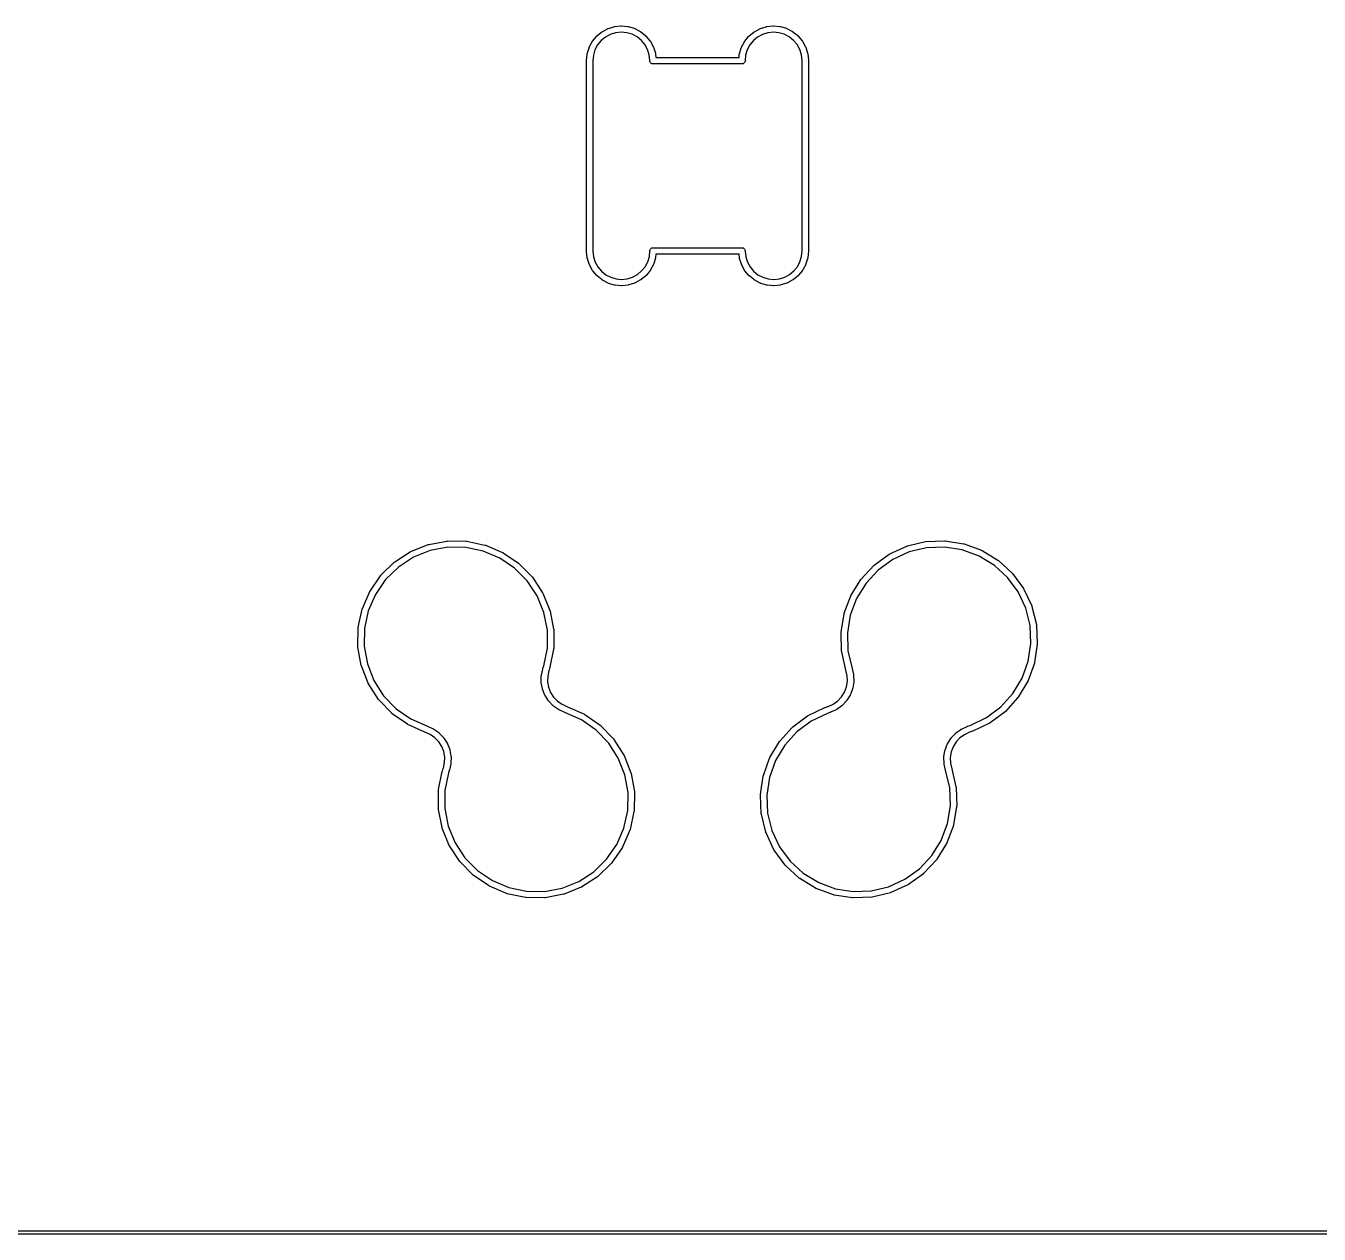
# Model space of a CAD drawing. Extents: x 95 to 260, y -129 to -48.
# Drawn here: x 115.62 to 136.01, y -128.61 to -109.55 of the extents above; entities that cross this region are included whole.
import ezdxf

# ---------------------------------------------------------------- set-up
doc = ezdxf.new("R2010")
doc.units = 0
doc.layers.add('BLACK', color=7, linetype='CONTINUOUS')

msp = doc.modelspace()

# ---------------------------------------------------------------- linework, layer by layer
at = {"layer": 'BLACK', "linetype": 'CONTINUOUS'}
for p, q in [((124.62, -109.71), (124.695, -109.648)), ((124.695, -109.648), (124.699, -109.645)), ((124.695, -109.648), (124.695, -109.648)), ((124.695, -109.648), (124.695, -109.648)), ((124.695, -109.648), (124.695, -109.648)), ((124.699, -109.645), (124.703, -109.643)), ((124.703, -109.643), (124.789, -109.596)), ((124.832, -109.687), (124.755, -109.728)), ((124.789, -109.596), (124.793, -109.594)), ((124.789, -109.596), (124.789, -109.596)), ((124.789, -109.596), (124.789, -109.596)), ((124.789, -109.596), (124.789, -109.596)), ((124.793, -109.594), (124.798, -109.593)), ((124.798, -109.593), (124.891, -109.564)), ((124.916, -109.661), (124.832, -109.687)), ((124.891, -109.564), (124.892, -109.563)), ((124.891, -109.564), (124.891, -109.564)), ((124.892, -109.563), (124.896, -109.563)), ((124.896, -109.563), (124.9, -109.562)), ((124.9, -109.562), (124.998, -109.552)), ((125.003, -109.651), (124.916, -109.661)), ((124.998, -109.552), (124.998, -109.551)), ((124.998, -109.551), (125.003, -109.551)), ((124.998, -109.552), (124.998, -109.552)), ((125.003, -109.551), (125.007, -109.551)), ((125.091, -109.659), (125.003, -109.651)), ((125.007, -109.551), (125.104, -109.56)), ((125.175, -109.684), (125.091, -109.659)), ((125.104, -109.56), (125.104, -109.56)), ((125.104, -109.56), (125.104, -109.56)), ((125.104, -109.56), (125.105, -109.56)), ((125.105, -109.56), (125.11, -109.561)), ((125.11, -109.561), (125.114, -109.562)), ((125.114, -109.562), (125.208, -109.59)), ((125.253, -109.725), (125.175, -109.684)), ((125.208, -109.59), (125.208, -109.59)), ((125.208, -109.59), (125.212, -109.592)), ((125.212, -109.592), (125.217, -109.593)), ((125.217, -109.593), (125.303, -109.639)), ((125.303, -109.639), (125.303, -109.639)), ((125.303, -109.639), (125.303, -109.639)), ((125.303, -109.639), (125.304, -109.639)), ((125.304, -109.639), (125.308, -109.641)), ((125.308, -109.641), (125.311, -109.644)), ((125.311, -109.644), (125.387, -109.705)), ((125.387, -109.705), (125.388, -109.705)), ((125.388, -109.705), (125.391, -109.709)), ((127.02, -109.71), (127.095, -109.648)), ((127.095, -109.648), (127.099, -109.645)), ((127.095, -109.648), (127.095, -109.648)), ((127.095, -109.648), (127.095, -109.648)), ((127.095, -109.648), (127.095, -109.648)), ((127.099, -109.645), (127.103, -109.643)), ((127.103, -109.643), (127.189, -109.596)), ((127.232, -109.687), (127.155, -109.728)), ((127.189, -109.596), (127.193, -109.594)), ((127.189, -109.596), (127.189, -109.596)), ((127.189, -109.596), (127.189, -109.596)), ((127.189, -109.596), (127.189, -109.596)), ((127.193, -109.594), (127.198, -109.593)), ((127.198, -109.593), (127.291, -109.564)), ((127.316, -109.661), (127.232, -109.687)), ((127.291, -109.564), (127.292, -109.563)), ((127.291, -109.564), (127.291, -109.564)), ((127.292, -109.563), (127.296, -109.563)), ((127.296, -109.563), (127.3, -109.562)), ((127.3, -109.562), (127.398, -109.552)), ((127.403, -109.651), (127.316, -109.661)), ((127.398, -109.552), (127.398, -109.551)), ((127.398, -109.551), (127.403, -109.551)), ((127.398, -109.552), (127.398, -109.552)), ((127.403, -109.551), (127.407, -109.551)), ((127.491, -109.659), (127.403, -109.651)), ((127.407, -109.551), (127.504, -109.56)), ((127.575, -109.684), (127.491, -109.659)), ((127.504, -109.56), (127.504, -109.56)), ((127.504, -109.56), (127.504, -109.56)), ((127.504, -109.56), (127.505, -109.56)), ((127.505, -109.56), (127.51, -109.561)), ((127.51, -109.561), (127.514, -109.562)), ((127.514, -109.562), (127.608, -109.59)), ((127.653, -109.725), (127.575, -109.684)), ((127.608, -109.59), (127.608, -109.59)), ((127.608, -109.59), (127.612, -109.592)), ((127.612, -109.592), (127.617, -109.593)), ((127.617, -109.593), (127.703, -109.639)), ((127.703, -109.639), (127.703, -109.639)), ((127.703, -109.639), (127.703, -109.639)), ((127.703, -109.639), (127.704, -109.639)), ((127.704, -109.639), (127.708, -109.641)), ((127.708, -109.641), (127.711, -109.644)), ((127.711, -109.644), (127.787, -109.705)), ((127.787, -109.705), (127.788, -109.705)), ((127.788, -109.705), (127.791, -109.709)), ((124.468, -109.99), (124.496, -109.896)), ((124.496, -109.896), (124.498, -109.891)), ((124.496, -109.896), (124.496, -109.896)), ((124.498, -109.891), (124.5, -109.887)), ((124.5, -109.887), (124.546, -109.801)), ((124.546, -109.8), (124.548, -109.797)), ((124.546, -109.801), (124.546, -109.8)), ((124.546, -109.801), (124.546, -109.801)), ((124.546, -109.801), (124.546, -109.801)), ((124.548, -109.797), (124.551, -109.793)), ((124.551, -109.793), (124.613, -109.717)), ((124.632, -109.852), (124.59, -109.93)), ((124.613, -109.717), (124.616, -109.714)), ((124.613, -109.717), (124.613, -109.717)), ((124.616, -109.714), (124.62, -109.71)), ((124.687, -109.784), (124.632, -109.852)), ((124.755, -109.728), (124.687, -109.784)), ((125.321, -109.78), (125.253, -109.725)), ((125.377, -109.847), (125.321, -109.78)), ((125.42, -109.924), (125.377, -109.847)), ((125.391, -109.709), (125.394, -109.712)), ((125.394, -109.712), (125.457, -109.787)), ((125.457, -109.787), (125.458, -109.787)), ((125.458, -109.787), (125.46, -109.791)), ((125.46, -109.791), (125.463, -109.795)), ((125.463, -109.795), (125.51, -109.88)), ((125.51, -109.88), (125.51, -109.88)), ((125.51, -109.88), (125.51, -109.88)), ((125.51, -109.88), (125.51, -109.881)), ((125.51, -109.881), (125.512, -109.885)), ((125.512, -109.885), (125.513, -109.889)), ((125.513, -109.889), (125.543, -109.982)), ((126.868, -109.99), (126.896, -109.896)), ((126.896, -109.896), (126.898, -109.891)), ((126.896, -109.896), (126.896, -109.896)), ((126.898, -109.891), (126.9, -109.887)), ((126.9, -109.887), (126.946, -109.801)), ((126.946, -109.8), (126.948, -109.797)), ((126.946, -109.801), (126.946, -109.8)), ((126.946, -109.801), (126.946, -109.801)), ((126.946, -109.801), (126.946, -109.801)), ((126.948, -109.797), (126.951, -109.793)), ((126.951, -109.793), (127.013, -109.717)), ((127.032, -109.852), (126.99, -109.93)), ((127.013, -109.717), (127.016, -109.714)), ((127.013, -109.717), (127.013, -109.717)), ((127.016, -109.714), (127.02, -109.71)), ((127.087, -109.784), (127.032, -109.852)), ((127.155, -109.728), (127.087, -109.784)), ((127.721, -109.78), (127.653, -109.725)), ((127.777, -109.847), (127.721, -109.78)), ((127.82, -109.924), (127.777, -109.847)), ((127.791, -109.709), (127.794, -109.712)), ((127.794, -109.712), (127.857, -109.787)), ((127.857, -109.787), (127.858, -109.787)), ((127.858, -109.787), (127.86, -109.791)), ((127.86, -109.791), (127.863, -109.795)), ((127.863, -109.795), (127.91, -109.88)), ((127.91, -109.88), (127.91, -109.88)), ((127.91, -109.88), (127.91, -109.88)), ((127.91, -109.88), (127.91, -109.881)), ((127.91, -109.881), (127.912, -109.885)), ((127.912, -109.885), (127.913, -109.889)), ((127.913, -109.889), (127.943, -109.982)), ((124.456, -110.096), (124.466, -109.999)), ((124.456, -110.099), (124.456, -110.096)), ((124.456, -113.104), (124.456, -110.099)), ((124.466, -109.999), (124.467, -109.994)), ((124.466, -109.999), (124.466, -109.999)), ((124.466, -109.999), (124.466, -109.999)), ((124.466, -109.999), (124.466, -109.999)), ((124.467, -109.994), (124.468, -109.99)), ((124.565, -110.014), (124.556, -110.104)), ((124.556, -110.104), (124.556, -113.101)), ((124.59, -109.93), (124.565, -110.014)), ((125.446, -110.008), (125.42, -109.924)), ((125.456, -110.097), (125.446, -110.008)), ((125.456, -110.099), (125.456, -110.097)), ((125.456, -110.101), (125.456, -110.099)), ((125.457, -110.111), (125.456, -110.101)), ((125.46, -110.12), (125.457, -110.111)), ((125.543, -109.982), (125.543, -109.983)), ((125.543, -109.983), (125.544, -109.987)), ((125.544, -109.987), (125.545, -109.992)), ((125.545, -109.992), (125.552, -110.051)), ((125.552, -110.051), (126.861, -110.051)), ((126.861, -110.051), (126.866, -109.999)), ((126.866, -109.999), (126.867, -109.994)), ((126.866, -109.999), (126.866, -109.999)), ((126.866, -109.999), (126.866, -109.999)), ((126.866, -109.999), (126.866, -109.999)), ((126.867, -109.994), (126.868, -109.99)), ((126.956, -110.111), (126.953, -110.12)), ((126.965, -110.014), (126.956, -110.101)), ((126.956, -110.101), (126.956, -110.101)), ((126.956, -110.101), (126.956, -110.111)), ((126.99, -109.93), (126.965, -110.014)), ((127.846, -110.008), (127.82, -109.924)), ((127.856, -110.097), (127.846, -110.008)), ((127.856, -110.102), (127.856, -110.097)), ((127.856, -113.099), (127.856, -110.102)), ((127.943, -109.982), (127.943, -109.983)), ((127.943, -109.983), (127.944, -109.987)), ((127.944, -109.987), (127.945, -109.992)), ((127.945, -109.992), (127.956, -110.089)), ((127.956, -110.089), (127.956, -110.089)), ((127.956, -110.089), (127.956, -110.092)), ((127.956, -110.092), (127.956, -110.094)), ((127.956, -110.094), (127.956, -110.099)), ((127.956, -110.099), (127.956, -110.099)), ((127.956, -110.099), (127.956, -113.104)), ((125.464, -110.129), (125.46, -110.12)), ((125.471, -110.137), (125.464, -110.129)), ((125.478, -110.143), (125.471, -110.137)), ((125.487, -110.148), (125.478, -110.143)), ((125.496, -110.151), (125.487, -110.148)), ((125.504, -110.151), (125.496, -110.151)), ((126.909, -110.151), (125.504, -110.151)), ((126.916, -110.151), (126.909, -110.151)), ((126.925, -110.148), (126.916, -110.151)), ((126.934, -110.143), (126.925, -110.148)), ((126.942, -110.137), (126.934, -110.143)), ((126.948, -110.129), (126.942, -110.137)), ((126.953, -110.12), (126.948, -110.129)), ((124.456, -113.109), (124.456, -113.104)), ((124.456, -113.104), (124.456, -113.104)), ((124.457, -113.111), (124.456, -113.109)), ((124.457, -113.113), (124.457, -113.111)), ((124.457, -113.114), (124.457, -113.113)), ((124.467, -113.211), (124.457, -113.114)), ((124.556, -113.101), (124.556, -113.105)), ((124.556, -113.105), (124.566, -113.195)), ((125.447, -113.189), (125.456, -113.101)), ((125.456, -113.101), (125.457, -113.091)), ((125.456, -113.101), (125.456, -113.101)), ((125.457, -113.091), (125.46, -113.082)), ((125.46, -113.082), (125.464, -113.073)), ((125.464, -113.073), (125.471, -113.066)), ((125.471, -113.066), (125.478, -113.059)), ((125.478, -113.059), (125.487, -113.055)), ((125.487, -113.055), (125.496, -113.052)), ((125.496, -113.052), (125.504, -113.051)), ((125.504, -113.051), (126.909, -113.051)), ((125.552, -113.151), (125.546, -113.203)), ((126.861, -113.151), (125.552, -113.151)), ((126.867, -113.211), (126.861, -113.151)), ((126.909, -113.051), (126.916, -113.052)), ((126.916, -113.052), (126.925, -113.055)), ((126.925, -113.055), (126.934, -113.059)), ((126.934, -113.059), (126.942, -113.066)), ((126.942, -113.066), (126.948, -113.073)), ((126.948, -113.073), (126.953, -113.082)), ((126.953, -113.082), (126.956, -113.091)), ((126.956, -113.091), (126.956, -113.101)), ((126.956, -113.101), (126.956, -113.104)), ((126.956, -113.104), (126.956, -113.105)), ((126.956, -113.105), (126.966, -113.195)), ((127.847, -113.189), (127.856, -113.099)), ((127.956, -113.106), (127.946, -113.203)), ((127.956, -113.104), (127.956, -113.106)), ((127.956, -113.106), (127.956, -113.106)), ((124.468, -113.215), (124.467, -113.211)), ((124.469, -113.22), (124.468, -113.215)), ((124.47, -113.22), (124.469, -113.22)), ((124.499, -113.313), (124.47, -113.22)), ((124.501, -113.318), (124.499, -113.313)), ((124.503, -113.322), (124.501, -113.318)), ((124.55, -113.408), (124.503, -113.322)), ((124.503, -113.322), (124.503, -113.322)), ((124.566, -113.195), (124.593, -113.278)), ((124.593, -113.278), (124.635, -113.355)), ((124.635, -113.355), (124.692, -113.423)), ((125.325, -113.418), (125.381, -113.35)), ((125.381, -113.35), (125.422, -113.273)), ((125.422, -113.273), (125.447, -113.189)), ((125.513, -113.315), (125.467, -113.401)), ((125.514, -113.311), (125.513, -113.315)), ((125.516, -113.307), (125.514, -113.311)), ((125.545, -113.213), (125.516, -113.306)), ((125.516, -113.306), (125.516, -113.307)), ((125.546, -113.204), (125.545, -113.208)), ((125.545, -113.208), (125.545, -113.213)), ((125.546, -113.203), (125.546, -113.203)), ((125.546, -113.203), (125.546, -113.203)), ((125.546, -113.203), (125.546, -113.204)), ((126.868, -113.215), (126.867, -113.211)), ((126.869, -113.22), (126.868, -113.215)), ((126.87, -113.22), (126.869, -113.22)), ((126.899, -113.313), (126.87, -113.22)), ((126.901, -113.318), (126.899, -113.313)), ((126.903, -113.322), (126.901, -113.318)), ((126.95, -113.408), (126.903, -113.322)), ((126.903, -113.322), (126.903, -113.322)), ((126.966, -113.195), (126.993, -113.278)), ((126.993, -113.278), (127.035, -113.355)), ((127.035, -113.355), (127.092, -113.423)), ((127.725, -113.418), (127.781, -113.35)), ((127.781, -113.35), (127.822, -113.273)), ((127.822, -113.273), (127.847, -113.189)), ((127.913, -113.315), (127.867, -113.401)), ((127.914, -113.311), (127.913, -113.315)), ((127.916, -113.307), (127.914, -113.311)), ((127.945, -113.213), (127.916, -113.306)), ((127.916, -113.306), (127.916, -113.307)), ((127.946, -113.204), (127.945, -113.208)), ((127.945, -113.208), (127.945, -113.213)), ((127.946, -113.203), (127.946, -113.203)), ((127.946, -113.203), (127.946, -113.203)), ((127.946, -113.203), (127.946, -113.204)), ((124.552, -113.412), (124.55, -113.408)), ((124.555, -113.415), (124.552, -113.412)), ((124.555, -113.416), (124.555, -113.415)), ((124.618, -113.491), (124.555, -113.416)), ((124.621, -113.494), (124.618, -113.491)), ((124.625, -113.497), (124.621, -113.494)), ((124.701, -113.559), (124.625, -113.497)), ((124.625, -113.497), (124.625, -113.497)), ((124.692, -113.423), (124.76, -113.478)), ((124.705, -113.561), (124.701, -113.559)), ((124.709, -113.564), (124.705, -113.561)), ((124.796, -113.609), (124.709, -113.564)), ((124.709, -113.564), (124.709, -113.564)), ((124.709, -113.564), (124.709, -113.564)), ((124.709, -113.564), (124.709, -113.564)), ((124.76, -113.478), (124.838, -113.518)), ((124.838, -113.518), (124.922, -113.543)), ((124.922, -113.543), (125.009, -113.551)), ((125.009, -113.551), (125.097, -113.542)), ((125.097, -113.542), (125.181, -113.516)), ((125.181, -113.516), (125.258, -113.474)), ((125.31, -113.56), (125.224, -113.606)), ((125.258, -113.474), (125.325, -113.418)), ((125.313, -113.557), (125.31, -113.56)), ((125.317, -113.555), (125.313, -113.557)), ((125.318, -113.554), (125.317, -113.555)), ((125.393, -113.492), (125.318, -113.554)), ((125.396, -113.489), (125.393, -113.492)), ((125.399, -113.486), (125.396, -113.489)), ((125.4, -113.485), (125.399, -113.486)), ((125.461, -113.41), (125.4, -113.485)), ((125.4, -113.485), (125.4, -113.485)), ((125.4, -113.485), (125.4, -113.485)), ((125.464, -113.406), (125.461, -113.41)), ((125.467, -113.402), (125.464, -113.406)), ((125.467, -113.401), (125.467, -113.402)), ((126.952, -113.412), (126.95, -113.408)), ((126.955, -113.415), (126.952, -113.412)), ((126.955, -113.416), (126.955, -113.415)), ((127.018, -113.491), (126.955, -113.416)), ((127.021, -113.494), (127.018, -113.491)), ((127.025, -113.497), (127.021, -113.494)), ((127.101, -113.559), (127.025, -113.497)), ((127.025, -113.497), (127.025, -113.497)), ((127.092, -113.423), (127.16, -113.478)), ((127.105, -113.561), (127.101, -113.559)), ((127.109, -113.564), (127.105, -113.561)), ((127.196, -113.609), (127.109, -113.564)), ((127.109, -113.564), (127.109, -113.564)), ((127.109, -113.564), (127.109, -113.564)), ((127.109, -113.564), (127.109, -113.564)), ((127.16, -113.478), (127.238, -113.518)), ((127.238, -113.518), (127.322, -113.543)), ((127.322, -113.543), (127.409, -113.551)), ((127.409, -113.551), (127.497, -113.542)), ((127.497, -113.542), (127.581, -113.516)), ((127.581, -113.516), (127.658, -113.474)), ((127.71, -113.56), (127.624, -113.606)), ((127.658, -113.474), (127.725, -113.418)), ((127.713, -113.557), (127.71, -113.56)), ((127.717, -113.555), (127.713, -113.557)), ((127.718, -113.554), (127.717, -113.555)), ((127.793, -113.492), (127.718, -113.554)), ((127.796, -113.489), (127.793, -113.492)), ((127.799, -113.486), (127.796, -113.489)), ((127.8, -113.485), (127.799, -113.486)), ((127.861, -113.41), (127.8, -113.485)), ((127.8, -113.485), (127.8, -113.485)), ((127.8, -113.485), (127.8, -113.485)), ((127.864, -113.406), (127.861, -113.41)), ((127.867, -113.402), (127.864, -113.406)), ((127.867, -113.401), (127.867, -113.402)), ((124.8, -113.611), (124.796, -113.609)), ((124.804, -113.613), (124.8, -113.611)), ((124.805, -113.613), (124.804, -113.613)), ((124.898, -113.64), (124.805, -113.613)), ((124.903, -113.641), (124.898, -113.64)), ((124.907, -113.642), (124.903, -113.641)), ((124.908, -113.642), (124.907, -113.642)), ((125.005, -113.651), (124.908, -113.642)), ((124.908, -113.642), (124.908, -113.642)), ((125.01, -113.651), (125.005, -113.651)), ((125.014, -113.651), (125.01, -113.651)), ((125.015, -113.651), (125.014, -113.651)), ((125.112, -113.641), (125.015, -113.651)), ((125.015, -113.651), (125.015, -113.651)), ((125.116, -113.64), (125.112, -113.641)), ((125.121, -113.639), (125.116, -113.64)), ((125.122, -113.639), (125.121, -113.639)), ((125.215, -113.61), (125.122, -113.639)), ((125.122, -113.639), (125.122, -113.639)), ((125.219, -113.608), (125.215, -113.61)), ((125.223, -113.606), (125.219, -113.608)), ((125.224, -113.606), (125.223, -113.606)), ((125.224, -113.606), (125.224, -113.606)), ((125.224, -113.606), (125.224, -113.606)), ((127.2, -113.611), (127.196, -113.609)), ((127.204, -113.613), (127.2, -113.611)), ((127.205, -113.613), (127.204, -113.613)), ((127.298, -113.64), (127.205, -113.613)), ((127.303, -113.641), (127.298, -113.64)), ((127.307, -113.642), (127.303, -113.641)), ((127.308, -113.642), (127.307, -113.642)), ((127.405, -113.651), (127.308, -113.642)), ((127.308, -113.642), (127.308, -113.642)), ((127.41, -113.651), (127.405, -113.651)), ((127.414, -113.651), (127.41, -113.651)), ((127.415, -113.651), (127.414, -113.651)), ((127.512, -113.641), (127.415, -113.651)), ((127.415, -113.651), (127.415, -113.651)), ((127.516, -113.64), (127.512, -113.641)), ((127.521, -113.639), (127.516, -113.64)), ((127.522, -113.639), (127.521, -113.639)), ((127.615, -113.61), (127.522, -113.639)), ((127.522, -113.639), (127.522, -113.639)), ((127.619, -113.608), (127.615, -113.61)), ((127.623, -113.606), (127.619, -113.608)), ((127.624, -113.606), (127.623, -113.606)), ((127.624, -113.606), (127.624, -113.606)), ((127.624, -113.606), (127.624, -113.606)), ((121.433, -118.008), (121.678, -117.848)), ((121.678, -117.848), (121.678, -117.848)), ((121.678, -117.848), (121.678, -117.848)), ((121.678, -117.848), (121.679, -117.848)), ((121.679, -117.848), (121.683, -117.846)), ((121.683, -117.846), (121.687, -117.844)), ((121.687, -117.844), (121.958, -117.735)), ((121.991, -117.829), (121.728, -117.935)), ((121.958, -117.735), (121.958, -117.735)), ((121.958, -117.735), (121.958, -117.735)), ((121.958, -117.735), (121.959, -117.735)), ((121.959, -117.735), (121.963, -117.733)), ((121.963, -117.733), (121.968, -117.732)), ((121.968, -117.732), (122.255, -117.678)), ((122.269, -117.777), (121.991, -117.829)), ((122.255, -117.678), (122.256, -117.678)), ((122.256, -117.678), (122.261, -117.678)), ((122.261, -117.678), (122.265, -117.677)), ((122.265, -117.677), (122.558, -117.68)), ((122.552, -117.78), (122.269, -117.777)), ((122.829, -117.838), (122.552, -117.78)), ((122.558, -117.68), (122.559, -117.68)), ((122.559, -117.68), (122.563, -117.681)), ((122.563, -117.681), (122.568, -117.681)), ((122.568, -117.681), (122.854, -117.741)), ((123.089, -117.948), (122.829, -117.838)), ((122.854, -117.741), (122.855, -117.741)), ((122.855, -117.741), (122.859, -117.742)), ((122.859, -117.742), (122.863, -117.744)), ((122.863, -117.744), (123.133, -117.858)), ((123.133, -117.858), (123.134, -117.858)), ((123.134, -117.858), (123.138, -117.86)), ((123.138, -117.86), (123.141, -117.863)), ((129.239, -117.88), (129.505, -117.758)), ((129.543, -117.851), (129.286, -117.969)), ((129.505, -117.758), (129.505, -117.758)), ((129.505, -117.758), (129.505, -117.758)), ((129.505, -117.758), (129.506, -117.758)), ((129.506, -117.758), (129.51, -117.757)), ((129.51, -117.757), (129.515, -117.755)), ((129.515, -117.755), (129.799, -117.687)), ((129.818, -117.785), (129.543, -117.851)), ((129.799, -117.687), (129.8, -117.687)), ((129.8, -117.687), (129.804, -117.686)), ((129.804, -117.686), (129.809, -117.686)), ((129.809, -117.686), (130.102, -117.674)), ((130.101, -117.774), (129.818, -117.785)), ((130.38, -117.818), (130.101, -117.774)), ((130.102, -117.674), (130.107, -117.674)), ((130.102, -117.674), (130.102, -117.674)), ((130.102, -117.674), (130.102, -117.674)), ((130.107, -117.674), (130.111, -117.675)), ((130.111, -117.675), (130.4, -117.72)), ((130.646, -117.915), (130.38, -117.818)), ((130.4, -117.72), (130.4, -117.72)), ((130.4, -117.72), (130.4, -117.72)), ((130.4, -117.72), (130.401, -117.72)), ((130.401, -117.72), (130.406, -117.721)), ((130.406, -117.721), (130.41, -117.722)), ((130.41, -117.722), (130.685, -117.823)), ((130.685, -117.823), (130.685, -117.823)), ((130.685, -117.823), (130.689, -117.825)), ((130.689, -117.825), (130.694, -117.827)), ((130.694, -117.827), (130.944, -117.98)), ((121.215, -118.218), (121.425, -118.014)), ((121.425, -118.013), (121.429, -118.011)), ((121.425, -118.014), (121.425, -118.013)), ((121.429, -118.011), (121.433, -118.008)), ((121.728, -117.935), (121.491, -118.089)), ((123.323, -118.107), (123.089, -117.948)), ((123.141, -117.863), (123.384, -118.027)), ((123.384, -118.027), (123.384, -118.027)), ((123.384, -118.027), (123.384, -118.027)), ((123.384, -118.027), (123.384, -118.027)), ((123.384, -118.027), (123.388, -118.03)), ((123.388, -118.03), (123.391, -118.033)), ((123.391, -118.033), (123.597, -118.241)), ((128.787, -118.278), (128.986, -118.063)), ((128.986, -118.063), (128.987, -118.063)), ((128.987, -118.063), (128.99, -118.06)), ((128.99, -118.06), (128.994, -118.057)), ((128.994, -118.057), (129.231, -117.885)), ((129.286, -117.969), (129.056, -118.135)), ((129.231, -117.885), (129.232, -117.885)), ((129.232, -117.885), (129.236, -117.883)), ((129.236, -117.883), (129.239, -117.88)), ((130.887, -118.063), (130.646, -117.915)), ((131.096, -118.254), (130.887, -118.063)), ((130.944, -117.98), (130.944, -117.98)), ((130.944, -117.98), (130.948, -117.983)), ((130.948, -117.983), (130.951, -117.986)), ((130.951, -117.986), (131.167, -118.183)), ((121.043, -118.467), (121.209, -118.225)), ((121.209, -118.225), (121.212, -118.222)), ((121.209, -118.225), (121.209, -118.225)), ((121.209, -118.225), (121.209, -118.225)), ((121.209, -118.225), (121.209, -118.225)), ((121.212, -118.222), (121.215, -118.218)), ((121.491, -118.089), (121.288, -118.286)), ((123.522, -118.308), (123.323, -118.107)), ((123.597, -118.241), (123.597, -118.242)), ((123.597, -118.242), (123.6, -118.246)), ((123.6, -118.246), (123.603, -118.249)), ((123.603, -118.249), (123.764, -118.493)), ((129.056, -118.135), (128.864, -118.342)), ((131.263, -118.482), (131.096, -118.254)), ((131.167, -118.183), (131.168, -118.184)), ((131.168, -118.184), (131.171, -118.187)), ((131.171, -118.187), (131.174, -118.191)), ((131.174, -118.191), (131.347, -118.427)), ((121.038, -118.474), (121.041, -118.471)), ((121.038, -118.475), (121.038, -118.474)), ((121.041, -118.471), (121.043, -118.467)), ((121.288, -118.286), (121.128, -118.519)), ((123.678, -118.544), (123.522, -118.308)), ((128.627, -118.534), (128.781, -118.285)), ((128.864, -118.342), (128.715, -118.583)), ((128.781, -118.285), (128.781, -118.285)), ((128.781, -118.285), (128.781, -118.285)), ((128.781, -118.285), (128.782, -118.285)), ((128.782, -118.285), (128.784, -118.281)), ((128.784, -118.281), (128.787, -118.278)), ((131.347, -118.427), (131.347, -118.427)), ((131.347, -118.427), (131.349, -118.431)), ((131.349, -118.431), (131.352, -118.435)), ((131.352, -118.435), (131.476, -118.7)), ((120.922, -118.744), (121.038, -118.475)), ((121.128, -118.519), (121.016, -118.779)), ((123.785, -118.806), (123.678, -118.544)), ((123.764, -118.493), (123.765, -118.494)), ((123.765, -118.494), (123.767, -118.498)), ((123.767, -118.498), (123.769, -118.502)), ((123.769, -118.502), (123.88, -118.773)), ((128.52, -118.817), (128.623, -118.543)), ((128.715, -118.583), (128.616, -118.848)), ((128.623, -118.542), (128.625, -118.538)), ((128.623, -118.543), (128.623, -118.542)), ((128.625, -118.538), (128.627, -118.534)), ((131.383, -118.738), (131.263, -118.482)), ((120.857, -119.039), (120.919, -118.753)), ((120.919, -118.752), (120.921, -118.748)), ((120.919, -118.753), (120.919, -118.752)), ((120.919, -118.753), (120.919, -118.753)), ((120.919, -118.753), (120.919, -118.753)), ((120.921, -118.748), (120.922, -118.744)), ((121.016, -118.779), (120.956, -119.056)), ((123.839, -119.084), (123.785, -118.806)), ((123.88, -118.773), (123.88, -118.774)), ((123.88, -118.774), (123.881, -118.778)), ((123.881, -118.778), (123.882, -118.782)), ((123.882, -118.782), (123.938, -119.07)), ((128.47, -119.115), (128.518, -118.827)), ((128.518, -118.826), (128.519, -118.822)), ((128.518, -118.827), (128.518, -118.826)), ((128.519, -118.822), (128.52, -118.817)), ((128.616, -118.848), (128.57, -119.127)), ((131.451, -119.013), (131.383, -118.738)), ((131.476, -118.7), (131.476, -118.701)), ((131.476, -118.701), (131.477, -118.705)), ((131.477, -118.705), (131.479, -118.709)), ((131.479, -118.709), (131.549, -118.994)), ((120.851, -119.342), (120.856, -119.049)), ((120.856, -119.048), (120.857, -119.044)), ((120.856, -119.049), (120.856, -119.048)), ((120.857, -119.044), (120.857, -119.039)), ((120.956, -119.056), (120.951, -119.338)), ((123.839, -119.367), (123.839, -119.084)), ((123.938, -119.07), (123.938, -119.07)), ((123.938, -119.07), (123.938, -119.07)), ((123.938, -119.07), (123.939, -119.07)), ((123.939, -119.07), (123.939, -119.075)), ((123.939, -119.075), (123.939, -119.079)), ((123.939, -119.079), (123.939, -119.372)), ((131.464, -119.295), (131.451, -119.013)), ((131.549, -118.994), (131.549, -118.994)), ((131.549, -118.994), (131.55, -118.999)), ((131.55, -118.999), (131.55, -119.003)), ((131.55, -119.003), (131.564, -119.296)), ((128.47, -119.12), (128.47, -119.115)), ((128.47, -119.124), (128.47, -119.12)), ((128.47, -119.125), (128.47, -119.124)), ((128.479, -119.418), (128.47, -119.125)), ((128.57, -119.127), (128.579, -119.41)), ((120.852, -119.346), (120.851, -119.342)), ((120.852, -119.351), (120.852, -119.346)), ((120.904, -119.639), (120.852, -119.351)), ((120.852, -119.351), (120.852, -119.351)), ((120.852, -119.351), (120.852, -119.351)), ((120.852, -119.351), (120.852, -119.351)), ((120.951, -119.338), (121.002, -119.617)), ((123.782, -119.646), (123.839, -119.367)), ((123.938, -119.382), (123.88, -119.669)), ((123.939, -119.373), (123.938, -119.377)), ((123.938, -119.377), (123.938, -119.382)), ((123.939, -119.372), (123.939, -119.373)), ((128.48, -119.422), (128.479, -119.418)), ((128.48, -119.427), (128.48, -119.422)), ((128.547, -119.713), (128.48, -119.427)), ((128.48, -119.427), (128.48, -119.427)), ((128.579, -119.41), (128.644, -119.69)), ((131.422, -119.575), (131.464, -119.295)), ((131.564, -119.305), (131.52, -119.595)), ((131.564, -119.296), (131.564, -119.296)), ((131.564, -119.296), (131.564, -119.301)), ((131.564, -119.301), (131.564, -119.305)), ((120.905, -119.644), (120.904, -119.639)), ((120.906, -119.648), (120.905, -119.644)), ((120.907, -119.649), (120.906, -119.648)), ((121.014, -119.921), (120.907, -119.649)), ((121.002, -119.617), (121.105, -119.88)), ((123.745, -119.794), (123.766, -119.698)), ((123.766, -119.698), (123.767, -119.695)), ((123.766, -119.698), (123.766, -119.698)), ((123.767, -119.693), (123.77, -119.686)), ((123.767, -119.695), (123.767, -119.693)), ((123.77, -119.686), (123.782, -119.646)), ((123.878, -119.674), (123.865, -119.717)), ((123.879, -119.672), (123.878, -119.674)), ((123.88, -119.669), (123.879, -119.672)), ((123.88, -119.669), (123.88, -119.669)), ((128.644, -119.69), (128.644, -119.69)), ((128.644, -119.69), (128.666, -119.785)), ((131.326, -119.842), (131.422, -119.575)), ((131.518, -119.604), (131.419, -119.88)), ((131.519, -119.6), (131.518, -119.604)), ((131.52, -119.596), (131.519, -119.6)), ((131.52, -119.595), (131.52, -119.596)), ((121.105, -119.88), (121.258, -120.118)), ((123.743, -119.901), (123.744, -119.803)), ((123.743, -119.906), (123.743, -119.901)), ((123.744, -119.803), (123.745, -119.798)), ((123.744, -119.803), (123.744, -119.803)), ((123.745, -119.798), (123.745, -119.794)), ((123.844, -119.81), (123.843, -119.898)), ((123.843, -119.898), (123.858, -119.984)), ((123.863, -119.722), (123.844, -119.81)), ((123.865, -119.717), (123.863, -119.722)), ((123.865, -119.717), (123.865, -119.717)), ((123.865, -119.717), (123.865, -119.717)), ((128.567, -119.803), (128.547, -119.713)), ((128.547, -119.713), (128.547, -119.713)), ((128.556, -119.977), (128.57, -119.891)), ((128.57, -119.891), (128.567, -119.803)), ((128.67, -119.902), (128.654, -119.998)), ((128.666, -119.785), (128.666, -119.786)), ((128.666, -119.786), (128.667, -119.79)), ((128.667, -119.79), (128.667, -119.795)), ((128.667, -119.795), (128.67, -119.892)), ((128.67, -119.892), (128.67, -119.893)), ((128.67, -119.893), (128.67, -119.898)), ((128.67, -119.898), (128.67, -119.902)), ((131.181, -120.084), (131.326, -119.842)), ((131.415, -119.889), (131.264, -120.14)), ((131.417, -119.885), (131.415, -119.889)), ((131.419, -119.881), (131.417, -119.885)), ((131.419, -119.88), (131.419, -119.881)), ((121.016, -119.925), (121.014, -119.921)), ((121.018, -119.929), (121.016, -119.925)), ((121.018, -119.93), (121.018, -119.929)), ((121.176, -120.176), (121.018, -119.93)), ((123.743, -119.91), (123.743, -119.906)), ((123.743, -119.911), (123.743, -119.91)), ((123.761, -120.007), (123.743, -119.911)), ((123.743, -119.911), (123.743, -119.911)), ((123.743, -119.911), (123.743, -119.911)), ((123.762, -120.011), (123.761, -120.007)), ((123.763, -120.015), (123.762, -120.011)), ((123.763, -120.016), (123.763, -120.015)), ((123.799, -120.107), (123.763, -120.016)), ((123.858, -119.984), (123.89, -120.066)), ((123.89, -120.066), (123.938, -120.14)), ((128.479, -120.134), (128.525, -120.06)), ((128.525, -120.06), (128.556, -119.977)), ((128.615, -120.104), (128.613, -120.108)), ((128.617, -120.1), (128.615, -120.104)), ((128.651, -120.008), (128.617, -120.099)), ((128.617, -120.099), (128.617, -120.1)), ((128.653, -120.003), (128.651, -120.008)), ((128.654, -119.999), (128.653, -120.003)), ((128.654, -119.998), (128.654, -119.998)), ((128.654, -119.998), (128.654, -119.998)), ((128.654, -119.998), (128.654, -119.999)), ((130.991, -120.294), (131.181, -120.084)), ((121.179, -120.18), (121.176, -120.176)), ((121.182, -120.184), (121.179, -120.18)), ((121.385, -120.395), (121.182, -120.184)), ((121.182, -120.184), (121.182, -120.184)), ((121.258, -120.118), (121.454, -120.323)), ((123.801, -120.111), (123.799, -120.107)), ((123.803, -120.115), (123.801, -120.111)), ((123.804, -120.116), (123.803, -120.115)), ((123.856, -120.198), (123.804, -120.116)), ((123.804, -120.116), (123.804, -120.116)), ((123.804, -120.116), (123.804, -120.116)), ((123.859, -120.201), (123.856, -120.198)), ((123.862, -120.205), (123.859, -120.201)), ((123.862, -120.206), (123.862, -120.205)), ((123.93, -120.276), (123.862, -120.206)), ((123.933, -120.279), (123.93, -120.276)), ((123.937, -120.282), (123.933, -120.279)), ((124.017, -120.338), (123.937, -120.282)), ((123.937, -120.282), (123.937, -120.282)), ((123.937, -120.282), (123.937, -120.282)), ((123.937, -120.282), (123.937, -120.282)), ((123.938, -120.14), (123.999, -120.203)), ((123.999, -120.203), (124.071, -120.254)), ((124.071, -120.254), (124.156, -120.291)), ((124.156, -120.291), (124.156, -120.291)), ((124.156, -120.291), (124.423, -120.409)), ((127.951, -120.431), (128.215, -120.305)), ((128.215, -120.305), (128.216, -120.305)), ((128.216, -120.305), (128.218, -120.304)), ((128.218, -120.304), (128.221, -120.303)), ((128.221, -120.303), (128.261, -120.289)), ((128.261, -120.289), (128.266, -120.288)), ((128.261, -120.289), (128.261, -120.289)), ((128.261, -120.289), (128.261, -120.289)), ((128.266, -120.288), (128.348, -120.25)), ((128.348, -120.25), (128.419, -120.199)), ((128.482, -120.277), (128.403, -120.334)), ((128.419, -120.199), (128.479, -120.134)), ((128.485, -120.274), (128.482, -120.277)), ((128.489, -120.271), (128.485, -120.274)), ((128.556, -120.199), (128.489, -120.27)), ((128.489, -120.27), (128.489, -120.27)), ((128.489, -120.27), (128.489, -120.27)), ((128.489, -120.27), (128.489, -120.271)), ((128.558, -120.195), (128.556, -120.199)), ((128.561, -120.192), (128.558, -120.195)), ((128.613, -120.108), (128.561, -120.191)), ((128.561, -120.191), (128.561, -120.192)), ((130.764, -120.463), (130.991, -120.294)), ((131.258, -120.148), (131.062, -120.365)), ((131.261, -120.144), (131.258, -120.148)), ((131.264, -120.14), (131.261, -120.144)), ((131.264, -120.14), (131.264, -120.14)), ((121.388, -120.398), (121.385, -120.395)), ((121.392, -120.401), (121.388, -120.398)), ((121.392, -120.402), (121.392, -120.401)), ((121.632, -120.569), (121.392, -120.402)), ((121.392, -120.402), (121.392, -120.402)), ((121.392, -120.402), (121.392, -120.402)), ((121.454, -120.323), (121.685, -120.485)), ((121.685, -120.485), (121.949, -120.601)), ((124.021, -120.341), (124.017, -120.338)), ((124.025, -120.343), (124.021, -120.341)), ((124.026, -120.343), (124.025, -120.343)), ((124.115, -120.382), (124.026, -120.343)), ((124.378, -120.499), (124.115, -120.382)), ((124.115, -120.382), (124.115, -120.382)), ((124.61, -120.661), (124.378, -120.499)), ((124.423, -120.409), (124.423, -120.409)), ((124.423, -120.409), (124.423, -120.409)), ((124.423, -120.409), (124.424, -120.409)), ((124.424, -120.409), (124.428, -120.412)), ((124.428, -120.412), (124.432, -120.414)), ((124.432, -120.414), (124.672, -120.582)), ((127.708, -120.611), (127.943, -120.436)), ((127.943, -120.436), (127.947, -120.434)), ((127.943, -120.436), (127.943, -120.436)), ((127.943, -120.436), (127.943, -120.436)), ((127.943, -120.436), (127.943, -120.436)), ((127.947, -120.434), (127.951, -120.431)), ((128.256, -120.397), (127.998, -120.519)), ((128.293, -120.384), (128.256, -120.397)), ((128.301, -120.382), (128.293, -120.384)), ((128.303, -120.381), (128.301, -120.382)), ((128.305, -120.38), (128.303, -120.381)), ((128.394, -120.339), (128.305, -120.38)), ((128.305, -120.38), (128.305, -120.38)), ((128.398, -120.337), (128.394, -120.339)), ((128.402, -120.334), (128.398, -120.337)), ((128.403, -120.334), (128.402, -120.334)), ((130.507, -120.586), (130.764, -120.463)), ((131.055, -120.371), (130.82, -120.546)), ((131.058, -120.368), (131.055, -120.371)), ((131.062, -120.365), (131.058, -120.368)), ((131.062, -120.365), (131.062, -120.365)), ((131.062, -120.365), (131.062, -120.365)), ((131.062, -120.365), (131.062, -120.365)), ((121.636, -120.572), (121.632, -120.569)), ((121.64, -120.574), (121.636, -120.572)), ((121.641, -120.574), (121.64, -120.574)), ((121.908, -120.692), (121.641, -120.574)), ((121.641, -120.574), (121.641, -120.574)), ((121.641, -120.574), (121.641, -120.574)), ((121.993, -120.73), (121.908, -120.692)), ((121.949, -120.601), (121.949, -120.601)), ((121.949, -120.601), (122.038, -120.64)), ((122.038, -120.64), (122.038, -120.64)), ((122.038, -120.64), (122.038, -120.64)), ((122.038, -120.64), (122.039, -120.641)), ((122.039, -120.641), (122.043, -120.643)), ((122.043, -120.643), (122.047, -120.645)), ((122.047, -120.645), (122.127, -120.701)), ((122.127, -120.701), (122.127, -120.701)), ((122.127, -120.701), (122.127, -120.701)), ((122.127, -120.701), (122.127, -120.702)), ((122.127, -120.702), (122.13, -120.705)), ((122.13, -120.705), (122.134, -120.708)), ((122.134, -120.708), (122.201, -120.778)), ((124.806, -120.865), (124.61, -120.661)), ((124.672, -120.582), (124.672, -120.582)), ((124.672, -120.582), (124.676, -120.585)), ((124.676, -120.585), (124.679, -120.588)), ((124.679, -120.588), (124.881, -120.8)), ((127.504, -120.835), (127.701, -120.618)), ((127.771, -120.688), (127.582, -120.898)), ((127.701, -120.617), (127.704, -120.614)), ((127.701, -120.618), (127.701, -120.617)), ((127.701, -120.618), (127.701, -120.618)), ((127.701, -120.618), (127.701, -120.618)), ((127.704, -120.614), (127.708, -120.611)), ((127.998, -120.519), (127.771, -120.688)), ((130.207, -120.784), (130.273, -120.712)), ((130.273, -120.712), (130.274, -120.712)), ((130.274, -120.712), (130.277, -120.709)), ((130.277, -120.709), (130.281, -120.706)), ((130.281, -120.706), (130.36, -120.649)), ((130.36, -120.648), (130.364, -120.646)), ((130.36, -120.649), (130.36, -120.648)), ((130.36, -120.649), (130.36, -120.649)), ((130.36, -120.649), (130.36, -120.649)), ((130.364, -120.646), (130.368, -120.644)), ((130.368, -120.644), (130.457, -120.603)), ((130.496, -120.695), (130.414, -120.733)), ((130.457, -120.603), (130.46, -120.602)), ((130.457, -120.603), (130.457, -120.603)), ((130.46, -120.602), (130.462, -120.601)), ((130.462, -120.601), (130.468, -120.599)), ((130.468, -120.599), (130.507, -120.586)), ((130.5, -120.694), (130.496, -120.695)), ((130.542, -120.679), (130.5, -120.694)), ((130.5, -120.694), (130.5, -120.694)), ((130.5, -120.694), (130.5, -120.694)), ((130.544, -120.678), (130.542, -120.679)), ((130.547, -120.677), (130.544, -120.678)), ((130.812, -120.551), (130.547, -120.677)), ((130.547, -120.677), (130.547, -120.677)), ((130.816, -120.549), (130.812, -120.551)), ((130.819, -120.547), (130.816, -120.549)), ((130.82, -120.546), (130.819, -120.547)), ((130.82, -120.546), (130.82, -120.546)), ((130.82, -120.546), (130.82, -120.546)), ((122.065, -120.78), (121.993, -120.73)), ((122.126, -120.844), (122.065, -120.78)), ((122.173, -120.918), (122.126, -120.844)), ((122.205, -121), (122.173, -120.918)), ((122.201, -120.778), (122.202, -120.779)), ((122.202, -120.779), (122.205, -120.782)), ((122.205, -120.782), (122.207, -120.786)), ((122.207, -120.786), (122.26, -120.868)), ((122.26, -120.868), (122.26, -120.869)), ((122.26, -120.869), (122.262, -120.873)), ((122.262, -120.873), (122.264, -120.877)), ((122.264, -120.877), (122.3, -120.968)), ((124.958, -121.104), (124.806, -120.865)), ((124.881, -120.8), (124.881, -120.8)), ((124.881, -120.8), (124.881, -120.8)), ((124.881, -120.8), (124.882, -120.8)), ((124.882, -120.8), (124.885, -120.804)), ((124.885, -120.804), (124.888, -120.807)), ((124.888, -120.807), (125.045, -121.054)), ((127.348, -121.093), (127.498, -120.842)), ((127.582, -120.898), (127.436, -121.141)), ((127.498, -120.842), (127.499, -120.842)), ((127.499, -120.842), (127.501, -120.838)), ((127.501, -120.838), (127.504, -120.835)), ((130.111, -120.975), (130.145, -120.883)), ((130.145, -120.883), (130.148, -120.879)), ((130.145, -120.883), (130.145, -120.883)), ((130.148, -120.879), (130.15, -120.875)), ((130.15, -120.875), (130.201, -120.792)), ((130.201, -120.791), (130.204, -120.788)), ((130.201, -120.792), (130.201, -120.791)), ((130.201, -120.792), (130.201, -120.792)), ((130.201, -120.792), (130.201, -120.792)), ((130.204, -120.788), (130.207, -120.784)), ((130.283, -120.848), (130.237, -120.923)), ((130.343, -120.784), (130.283, -120.848)), ((130.414, -120.733), (130.343, -120.784)), ((122.22, -121.086), (122.205, -121)), ((122.218, -121.174), (122.22, -121.086)), ((122.3, -120.968), (122.3, -120.968)), ((122.3, -120.968), (122.3, -120.968)), ((122.3, -120.968), (122.3, -120.969)), ((122.3, -120.969), (122.301, -120.973)), ((122.301, -120.973), (122.302, -120.977)), ((122.302, -120.977), (122.319, -121.074)), ((122.32, -121.083), (122.318, -121.181)), ((122.319, -121.074), (122.319, -121.074)), ((122.319, -121.074), (122.319, -121.074)), ((122.319, -121.074), (122.319, -121.074)), ((122.319, -121.074), (122.32, -121.079)), ((122.32, -121.079), (122.32, -121.083)), ((125.061, -121.367), (124.958, -121.104)), ((125.045, -121.054), (125.045, -121.055)), ((125.045, -121.055), (125.047, -121.059)), ((125.047, -121.059), (125.05, -121.063)), ((125.05, -121.063), (125.156, -121.335)), ((127.245, -121.378), (127.344, -121.102)), ((127.344, -121.102), (127.346, -121.098)), ((127.344, -121.102), (127.344, -121.102)), ((127.344, -121.102), (127.344, -121.102)), ((127.344, -121.102), (127.344, -121.102)), ((127.346, -121.098), (127.348, -121.093)), ((130.092, -121.085), (130.093, -121.081)), ((130.092, -121.09), (130.092, -121.085)), ((130.095, -121.188), (130.092, -121.09)), ((130.092, -121.09), (130.092, -121.09)), ((130.093, -121.081), (130.108, -120.984)), ((130.108, -120.984), (130.109, -120.984)), ((130.109, -120.984), (130.11, -120.979)), ((130.11, -120.979), (130.111, -120.975)), ((130.206, -121.005), (130.192, -121.092)), ((130.192, -121.092), (130.195, -121.18)), ((130.237, -120.923), (130.206, -121.005)), ((122.125, -121.599), (122.183, -121.312)), ((122.183, -121.311), (122.184, -121.309)), ((122.183, -121.312), (122.183, -121.311)), ((122.184, -121.309), (122.185, -121.307)), ((122.185, -121.307), (122.198, -121.266)), ((122.198, -121.266), (122.199, -121.262)), ((122.198, -121.266), (122.198, -121.266)), ((122.198, -121.266), (122.198, -121.266)), ((122.199, -121.262), (122.218, -121.174)), ((122.293, -121.297), (122.281, -121.335)), ((122.295, -121.291), (122.293, -121.297)), ((122.296, -121.287), (122.295, -121.289)), ((122.295, -121.289), (122.295, -121.291)), ((122.317, -121.191), (122.296, -121.286)), ((122.296, -121.286), (122.296, -121.287)), ((122.318, -121.182), (122.317, -121.186)), ((122.317, -121.186), (122.317, -121.191)), ((122.318, -121.181), (122.318, -121.182)), ((127.436, -121.141), (127.341, -121.407)), ((130.096, -121.193), (130.095, -121.188)), ((130.096, -121.197), (130.096, -121.193)), ((130.097, -121.198), (130.096, -121.197)), ((130.119, -121.293), (130.097, -121.198)), ((130.097, -121.198), (130.097, -121.198)), ((130.097, -121.198), (130.097, -121.198)), ((130.184, -121.573), (130.119, -121.293)), ((130.119, -121.293), (130.119, -121.293)), ((130.195, -121.18), (130.216, -121.27)), ((130.216, -121.27), (130.216, -121.27)), ((130.216, -121.27), (130.216, -121.27)), ((130.216, -121.27), (130.282, -121.555)), ((122.281, -121.335), (122.224, -121.614)), ((125.111, -121.646), (125.061, -121.367)), ((125.156, -121.335), (125.156, -121.335)), ((125.156, -121.335), (125.156, -121.335)), ((125.156, -121.335), (125.156, -121.336)), ((125.156, -121.336), (125.158, -121.34)), ((125.158, -121.34), (125.159, -121.345)), ((125.159, -121.345), (125.211, -121.633)), ((127.199, -121.677), (127.242, -121.387)), ((127.242, -121.387), (127.243, -121.387)), ((127.243, -121.387), (127.244, -121.382)), ((127.244, -121.382), (127.245, -121.378)), ((127.341, -121.407), (127.299, -121.687)), ((122.123, -121.901), (122.124, -121.609)), ((122.124, -121.608), (122.125, -121.604)), ((122.124, -121.609), (122.124, -121.608)), ((122.125, -121.604), (122.125, -121.599)), ((122.224, -121.614), (122.223, -121.897)), ((125.106, -121.929), (125.111, -121.646)), ((125.211, -121.643), (125.206, -121.935)), ((125.211, -121.633), (125.211, -121.634)), ((125.211, -121.634), (125.211, -121.638)), ((125.211, -121.638), (125.211, -121.643)), ((127.198, -121.686), (127.199, -121.681)), ((127.198, -121.687), (127.198, -121.686)), ((127.198, -121.686), (127.198, -121.686)), ((127.198, -121.686), (127.198, -121.686)), ((127.212, -121.979), (127.198, -121.687)), ((127.199, -121.681), (127.199, -121.677)), ((127.299, -121.687), (127.312, -121.969)), ((130.193, -121.856), (130.184, -121.573)), ((130.282, -121.555), (130.282, -121.556)), ((130.282, -121.556), (130.283, -121.561)), ((130.283, -121.561), (130.283, -121.565)), ((130.283, -121.565), (130.293, -121.858)), ((122.123, -121.906), (122.123, -121.901)), ((122.124, -121.911), (122.123, -121.906)), ((122.18, -122.199), (122.124, -121.911)), ((122.124, -121.911), (122.124, -121.911)), ((122.223, -121.897), (122.277, -122.175)), ((125.046, -122.205), (125.106, -121.929)), ((125.206, -121.94), (125.205, -121.945)), ((125.206, -121.935), (125.206, -121.936)), ((125.206, -121.936), (125.206, -121.94)), ((130.147, -122.135), (130.193, -121.856)), ((130.292, -121.867), (130.245, -122.156)), ((130.293, -121.863), (130.292, -121.867)), ((130.293, -121.858), (130.293, -121.858)), ((130.293, -121.858), (130.293, -121.863)), ((125.205, -121.945), (125.143, -122.231)), ((127.213, -121.983), (127.212, -121.979)), ((127.213, -121.988), (127.213, -121.983)), ((127.213, -121.989), (127.213, -121.988)), ((127.283, -122.273), (127.213, -121.989)), ((127.213, -121.989), (127.213, -121.989)), ((127.213, -121.989), (127.213, -121.989)), ((127.312, -121.969), (127.379, -122.244)), ((130.048, -122.4), (130.147, -122.135)), ((122.181, -122.203), (122.18, -122.199)), ((122.182, -122.207), (122.181, -122.203)), ((122.182, -122.208), (122.182, -122.207)), ((122.293, -122.479), (122.182, -122.208)), ((122.182, -122.208), (122.182, -122.208)), ((122.182, -122.208), (122.182, -122.208)), ((122.277, -122.175), (122.384, -122.437)), ((124.934, -122.465), (125.046, -122.205)), ((125.14, -122.24), (125.024, -122.509)), ((125.141, -122.236), (125.14, -122.24)), ((125.143, -122.232), (125.141, -122.236)), ((125.143, -122.231), (125.143, -122.232)), ((127.285, -122.277), (127.283, -122.273)), ((127.286, -122.281), (127.285, -122.277)), ((127.287, -122.282), (127.286, -122.281)), ((127.411, -122.547), (127.287, -122.282)), ((127.379, -122.244), (127.499, -122.5)), ((130.242, -122.166), (130.139, -122.44)), ((130.243, -122.161), (130.242, -122.166)), ((130.245, -122.157), (130.243, -122.161)), ((130.245, -122.156), (130.245, -122.156)), ((130.245, -122.156), (130.245, -122.156)), ((130.245, -122.156), (130.245, -122.157)), ((122.295, -122.483), (122.293, -122.479)), ((122.297, -122.487), (122.295, -122.483)), ((122.297, -122.488), (122.297, -122.487)), ((122.458, -122.732), (122.297, -122.488)), ((122.297, -122.488), (122.297, -122.488)), ((122.297, -122.488), (122.297, -122.488)), ((122.384, -122.437), (122.539, -122.673)), ((124.773, -122.697), (124.934, -122.465)), ((125.019, -122.517), (124.853, -122.758)), ((125.021, -122.513), (125.019, -122.517)), ((125.023, -122.51), (125.021, -122.513)), ((125.024, -122.509), (125.023, -122.51)), ((125.024, -122.509), (125.024, -122.509)), ((125.024, -122.509), (125.024, -122.509)), ((127.413, -122.551), (127.411, -122.547)), ((127.415, -122.555), (127.413, -122.551)), ((127.499, -122.5), (127.667, -122.729)), ((129.899, -122.641), (130.048, -122.4)), ((130.135, -122.448), (129.981, -122.697)), ((130.137, -122.444), (130.135, -122.448)), ((130.139, -122.44), (130.137, -122.444)), ((130.139, -122.44), (130.139, -122.44)), ((122.461, -122.736), (122.458, -122.732)), ((122.464, -122.739), (122.461, -122.736)), ((122.465, -122.74), (122.464, -122.739)), ((122.67, -122.948), (122.465, -122.74)), ((122.539, -122.673), (122.738, -122.875)), ((124.57, -122.895), (124.773, -122.697)), ((127.416, -122.556), (127.415, -122.555)), ((127.589, -122.792), (127.416, -122.556)), ((127.416, -122.556), (127.416, -122.556)), ((127.416, -122.556), (127.416, -122.556)), ((127.667, -122.729), (127.875, -122.92)), ((129.706, -122.848), (129.899, -122.641)), ((129.975, -122.705), (129.776, -122.919)), ((129.978, -122.702), (129.975, -122.705)), ((129.981, -122.698), (129.978, -122.702)), ((129.981, -122.697), (129.981, -122.698)), ((122.674, -122.951), (122.67, -122.948)), ((122.677, -122.954), (122.674, -122.951)), ((122.92, -123.119), (122.677, -122.954)), ((122.677, -122.954), (122.677, -122.954)), ((122.738, -122.875), (122.972, -123.034)), ((124.333, -123.049), (124.57, -122.895)), ((124.846, -122.766), (124.636, -122.97)), ((124.849, -122.762), (124.846, -122.766)), ((124.852, -122.759), (124.849, -122.762)), ((124.853, -122.758), (124.852, -122.759)), ((124.853, -122.758), (124.853, -122.758)), ((124.853, -122.758), (124.853, -122.758)), ((127.592, -122.795), (127.589, -122.792)), ((127.595, -122.798), (127.592, -122.795)), ((127.595, -122.799), (127.595, -122.798)), ((127.811, -122.997), (127.595, -122.799)), ((127.875, -122.92), (128.117, -123.067)), ((129.477, -123.013), (129.706, -122.848)), ((129.768, -122.926), (129.531, -123.097)), ((129.772, -122.923), (129.768, -122.926)), ((129.775, -122.92), (129.772, -122.923)), ((129.776, -122.919), (129.775, -122.92)), ((122.924, -123.121), (122.92, -123.119)), ((122.927, -123.124), (122.924, -123.121)), ((122.928, -123.124), (122.927, -123.124)), ((123.197, -123.238), (122.928, -123.124)), ((122.972, -123.034), (123.232, -123.144)), ((123.232, -123.144), (123.509, -123.202)), ((123.792, -123.205), (124.07, -123.154)), ((124.07, -123.154), (124.333, -123.049)), ((124.374, -123.14), (124.103, -123.248)), ((124.378, -123.138), (124.374, -123.14)), ((124.382, -123.136), (124.378, -123.138)), ((124.383, -123.135), (124.382, -123.136)), ((124.629, -122.976), (124.383, -123.135)), ((124.383, -123.135), (124.383, -123.135)), ((124.383, -123.135), (124.383, -123.135)), ((124.632, -122.973), (124.629, -122.976)), ((124.636, -122.97), (124.632, -122.973)), ((124.636, -122.97), (124.636, -122.97)), ((127.815, -123), (127.811, -122.997)), ((127.818, -123.002), (127.815, -123)), ((127.819, -123.003), (127.818, -123.002)), ((128.069, -123.155), (127.819, -123.003)), ((127.819, -123.003), (127.819, -123.003)), ((127.819, -123.003), (127.819, -123.003)), ((128.073, -123.157), (128.069, -123.155)), ((128.077, -123.159), (128.073, -123.157)), ((128.078, -123.159), (128.077, -123.159)), ((128.352, -123.26), (128.078, -123.159)), ((128.078, -123.159), (128.078, -123.159)), ((128.078, -123.159), (128.078, -123.159)), ((128.117, -123.067), (128.382, -123.164)), ((128.382, -123.164), (128.662, -123.208)), ((128.944, -123.197), (129.22, -123.131)), ((129.22, -123.131), (129.477, -123.013)), ((129.523, -123.102), (129.257, -123.224)), ((129.527, -123.1), (129.523, -123.102)), ((129.531, -123.098), (129.527, -123.1)), ((129.531, -123.097), (129.531, -123.098)), ((123.202, -123.24), (123.197, -123.238)), ((123.206, -123.241), (123.202, -123.24)), ((123.207, -123.241), (123.206, -123.241)), ((123.493, -123.301), (123.207, -123.241)), ((123.207, -123.241), (123.207, -123.241)), ((123.207, -123.241), (123.207, -123.241)), ((123.498, -123.302), (123.493, -123.301)), ((123.502, -123.302), (123.498, -123.302)), ((123.503, -123.302), (123.502, -123.302)), ((123.796, -123.305), (123.503, -123.302)), ((123.509, -123.202), (123.792, -123.205)), ((123.8, -123.305), (123.796, -123.305)), ((123.805, -123.305), (123.8, -123.305)), ((124.093, -123.251), (123.805, -123.305)), ((123.805, -123.305), (123.805, -123.305)), ((123.805, -123.305), (123.805, -123.305)), ((123.805, -123.305), (123.805, -123.305)), ((124.098, -123.25), (124.093, -123.251)), ((124.102, -123.248), (124.098, -123.25)), ((124.103, -123.248), (124.102, -123.248)), ((124.103, -123.248), (124.103, -123.248)), ((124.103, -123.248), (124.103, -123.248)), ((128.357, -123.261), (128.352, -123.26)), ((128.361, -123.262), (128.357, -123.261)), ((128.362, -123.262), (128.361, -123.262)), ((128.651, -123.308), (128.362, -123.262)), ((128.656, -123.308), (128.651, -123.308)), ((128.66, -123.309), (128.656, -123.308)), ((128.661, -123.309), (128.66, -123.309)), ((128.953, -123.297), (128.661, -123.309)), ((128.661, -123.309), (128.661, -123.309)), ((128.661, -123.309), (128.661, -123.309)), ((128.662, -123.208), (128.944, -123.197)), ((128.958, -123.296), (128.953, -123.297)), ((128.962, -123.296), (128.958, -123.296)), ((128.963, -123.296), (128.962, -123.296)), ((129.248, -123.228), (128.963, -123.296)), ((129.252, -123.226), (129.248, -123.228)), ((129.256, -123.225), (129.252, -123.226)), ((129.257, -123.224), (129.256, -123.225)), ((129.257, -123.224), (129.257, -123.224)), ((129.257, -123.224), (129.257, -123.224)), ((223.839, -128.612), (97.63, -128.612)), ((97.6325, -128.562), (223.831, -128.562))]:
    msp.add_line(p, q, dxfattribs=at)

doc.saveas('drawing.dxf')
